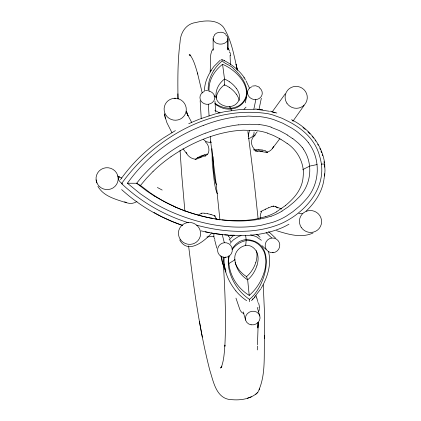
<?xml version="1.0" encoding="UTF-8"?>
<svg xmlns="http://www.w3.org/2000/svg" width="421" height="421" viewBox="0 0 421 421"><rect width="100%" height="100%" fill="white"/><g stroke="black" fill="none" stroke-linecap="round" stroke-linejoin="round"><path stroke-width="0.63" d="M216.12 97.835L216.131 97.119A31.228 23.26 0.9 0 1 224.514 79.037L222.567 64.281L223.041 64.492A46.147 34.375 0.9 0 1 225.545 65.697A53.672 39.979 0.9 0 1 226.445 66.176A43.731 32.575 0.9 0 1 230.724 68.786L231.829 69.591A59.835 44.568 0.9 0 1 234.939 72.08L235.402 72.486A46.247 34.448 0.9 0 1 237.954 74.975L238.37 75.427A61.466 45.784 0.9 0 1 241.154 78.79L242.186 80.243A40.437 30.123 0.9 0 1 243.943 83.226A45.094 33.591 0.9 0 1 245.469 86.894L245.78 87.889A31.754 23.65 0.9 0 1 246.296 90.373A36.443 27.144 0.9 0 1 246.448 91.983L246.359 94.846A20.182 15.03 0.9 0 1 245.996 96.541L245.169 98.677A26.549 19.776 0.9 0 1 244.369 100.156L244.075 100.624A23.518 17.519 0.9 0 1 241.622 103.592L239.307 105.429A14.04 10.462 0.9 0 1 237.576 106.371L235.592 107.155A20.534 15.298 0.9 0 1 233.555 107.76L232.892 107.913A17.687 13.172 0.9 0 1 230.887 108.255A21.108 15.724 0.9 0 1 214.91 103.192M224.356 85.447L224.514 79.037A29.281 21.808 0.9 0 1 229.634 81.858M229.719 107.339L229.729 106.624A13.246 9.862 0.9 0 1 216.131 97.119L213.968 95.867M224.425 84.805L224.425 84.779A29.281 21.808 0.9 0 1 229.55 87.579M249.5 301.71L249.442 299.378A57.093 52.378 -19.1 0 1 239.312 290.18C233.481 282.865 229.135 274.045 228.335 264.625M204.432 90.857C204.506 84.416 206.674 78.132 209.921 72.623M257.478 344.725L258.22 322.339M257.278 349.93L257.431 346.025M211.974 148.676L212.279 163.369L214.321 181.877A22.124 2.226 84.4 0 0 214.973 185.735A21.466 2.158 84.4 0 0 215.631 188.913L216.936 192.929A28.796 2.894 84.4 0 0 217.52 193.66M324.607 176.52L324.986 170.416L324.68 164.222M324.591 173.736L324.375 176.273M246.143 240.528L245.738 245.411A13.246 12.151 -19.1 0 0 234.892 259.836L228.861 263.525A49.778 45.668 -19.1 0 0 249.221 295.395L249.627 295.042A46.147 42.337 -19.1 0 0 251.758 293.042A53.672 49.241 -19.1 0 0 252.516 292.269A43.731 40.121 -19.1 0 0 256.026 288.185L256.899 286.98A59.835 54.893 -19.1 0 0 259.294 283.296L259.641 282.707A46.247 42.426 -19.1 0 0 261.499 279.149L261.788 278.513A61.466 56.393 -19.1 0 0 263.646 273.85L264.283 271.871A40.437 37.101 -19.1 0 0 265.235 267.888A45.094 41.374 -19.1 0 0 265.793 263.13L265.84 261.862A31.754 29.133 -19.1 0 0 265.709 258.757A36.443 33.433 -19.1 0 0 265.451 256.778L264.635 253.347A20.182 18.513 -19.1 0 0 263.851 251.379L262.499 248.979A26.549 24.36 -19.1 0 0 261.341 247.369L260.936 246.869A23.518 21.576 -19.1 0 0 257.794 243.822L255.068 242.107A14.04 12.883 -19.1 0 0 253.137 241.349L251.005 240.828A20.534 18.84 -19.1 0 0 248.864 240.549L248.185 240.507A17.687 16.224 -19.1 0 0 246.143 240.528A21.108 19.366 -19.1 0 0 232.039 249.821M246.28 276.797L246.338 276.481M324.265 177.283L323.981 179.309M323.907 179.814C322.097 192.055 314.913 202.748 306.12 211.147M245.275 102.829L246.748 95.762M248.201 136.33L249.453 130.289M253.852 109.139L255.842 99.577A7.42 6.699 10.9 0 0 262.051 94.772A7.42 6.699 10.9 0 0 259.125 87.573M258.973 109.602L261.33 98.256M228.966 255.789L228.529 257.947A33.306 30.554 -19.1 0 0 228.361 264.62M188.603 245.896C193.723 287.58 199.359 329.364 209.758 370.117C213.652 382.131 216.315 399.824 232.597 399.724C241.344 400.403 251.363 398.75 257.815 392.34C266.488 374.916 263.472 354.15 264.646 335.274L264.635 338.495L264.499 313.161L263.262 284.796M259.325 389.935L259.72 388.836M261.067 288.406C267.509 277.523 271.777 264.13 268.466 251.526M213.963 70.17C210.211 76.138 207.763 83.2 208.232 90.32M210.126 71.744L213.884 66.502L220.336 60.092M260.662 289.053L254.442 297.168M304.157 105.345L292.984 121.116M285.222 93.841L272.561 111.418M121.443 183.819C153.654 138.52 211.053 104.845 267.93 113.707A69.918 68.634 25.7 0 1 272.861 114.954L282.091 118.29L290.864 122.674A96.398 94.625 25.7 0 1 295.126 125.248C305.578 131.747 314.74 141.124 318.644 153.018A59.703 58.603 25.7 0 1 320.613 159.901C326.87 186.24 307.267 210.232 285.164 221.641A70.054 68.765 25.7 0 1 280.628 223.819C254.079 234.781 223.872 232.45 196.67 225.182M308.346 142.566A39.921 39.185 25.7 0 1 309.667 144.44C321.176 161.096 319.481 185.287 305.504 199.975A80.369 78.89 25.7 0 1 298.831 206.753L292.827 211.731L286.227 216.173A69.702 68.423 25.7 0 1 272.545 222.377L261.704 225.151A112.023 109.96 25.7 0 1 249.448 226.756C222.709 228.724 195.891 222.472 171.436 211.91A158.296 155.386 25.7 0 1 151.434 201.359L140.404 193.849L127.4 183.235L130.894 178.546A165.221 162.185 25.7 0 1 150.907 156.975M120.49 179.62C130.142 166.148 141.719 154.023 154.933 144.008M279.776 138.772L272.387 148.497M255.921 150.555C250.979 149.392 255.842 150.055 253.968 148.65C251.005 145.456 250.532 140.119 253.421 136.73L257.231 131.747M229.087 239.881L233.939 235.086M228.682 236.444L229.271 235.713M230.192 243.359L231.34 241.975A23.865 21.871 -19.9 0 1 233.56 239.744L238.36 236.618A21.676 19.919 -19.3 0 1 241.059 235.613M253.421 136.73L255.352 134.93M246.027 107.123L244.027 109.192M140.493 185.629L140.009 185.866M255.184 296.8L251.474 300.657M252.253 299.463L252.995 298.71M214.447 34.796C217.189 31.586 222.625 31.328 225.756 34.09M153.028 171.473L146.524 178.257L140.472 185.445L136.641 183.256L127.4 183.235M249.442 299.378C266.361 286.206 278.239 241.038 246.09 239.57A18.803 17.25 -19.1 0 0 240.786 240.965L239.938 241.365A13.625 12.498 -19.1 0 0 238.66 242.08L235.728 244.412L233.292 247.195A25.991 23.844 -19.1 0 0 232.129 248.879M255.768 394.324L257.815 392.34M210.995 233.844C203.627 241.743 187.866 254.505 179.704 239.959M258.189 311.903L259.052 310.687L259.294 309.23A54.735 24.823 -2.7 0 0 259.231 307.988L259.12 307.162M150.923 156.991C166.306 143.314 184.387 132.799 203.517 125.305M203.059 155.728L203.385 155.444M213.405 48.878L211.768 50.978L210.9 53.962A56.988 40.7 -11.5 0 0 210.663 55.625L210.179 72.496M221.588 367.18L220.53 368.054L221.893 366.149L221.267 367.375C224.025 360.297 224.256 352.582 224.925 345.109L224.846 346.225C226.261 319.265 225.046 292.253 223.467 265.33M285.549 205.511L276.365 211.905M155.375 143.672L162.622 138.493M170.952 156.691C189.371 144.077 210.268 134.557 232.455 131.215A104.171 102.077 23.3 0 1 243.449 130.2L255.663 130.589M163.085 138.188L175.389 130.61M202.712 155.991L202.343 156.233A7.915 7.352 8.5 0 1 200.154 157.144L198.37 157.438M281.991 211.058L287.985 207.037L293.516 202.48A78.085 76.875 31.6 0 0 297.442 198.68C311.13 186.35 313.903 164.274 303.362 149.102M197.533 157.812L197.959 157.57M288.974 224.198L286.506 225.567A73.328 71.928 26.6 0 1 281.749 227.856C259.562 237.191 234.497 237.097 211.131 232.981M265.435 209.205L268.693 207.737M188.745 123.727L192.471 122.037M193.007 121.811L199.501 119.138M201.133 156.028L204.217 154.902M205.443 155.528C210.389 154.602 209.826 144.987 205.211 141.756M202.269 156.796L195.797 159.401M204.674 155.838L203.269 156.401M205.722 133.041C187.403 140.219 170.079 150.265 155.317 163.332A158.222 155.049 24.2 0 0 136.651 183.261L146.766 191.039L154.733 196.339M312.992 233.002C301.315 238.46 288.064 234.271 276.529 230.687M200.043 118.922L215.094 113.98M247.348 398.271L251.379 396.793M271.071 216.152L265.514 217.852L258.336 219.409A106.513 104.918 27.6 0 1 248.274 220.604C237.112 221.593 225.867 220.709 214.842 218.852M271.682 206.574L272.045 206.458M265.583 216.647L256.126 219.025A109.192 107.366 26.5 0 1 231.234 220.515M252.474 86.068L255.705 85.747L259.32 87.142M215.663 113.823L223.683 111.902M317.097 164.548L309.703 166.111L303.199 169.363C301.862 158.864 295.895 149.313 287.164 143.393M205.395 90.604L207.579 90.389M224.261 111.786L240.065 109.502L255.079 109.26M214.894 216.305L215.263 216.036L214.463 215.62L216.847 219.562M261.215 211.742L260.694 211.705L261.825 210.958L260.378 214.41L260.183 218.394M216.926 105.245L219.883 107.018L223.235 108.344A13.625 10.146 0.9 0 0 224.64 108.686L225.556 108.844A18.803 14.004 0.9 0 0 231.034 109.007C239.475 108.518 247.238 101.019 247.053 92.404C246.617 83.142 240.596 75.191 234.018 69.133C231.276 64.881 222.777 63.782 221.572 59.487M236.423 116.943L248.327 116.101L260.262 116.675A68.891 67.623 25.7 0 1 273.687 119.59L282.823 123.242L291.469 127.947A80.016 78.548 25.7 0 1 297.521 132.031L303.515 137.13A46.215 45.363 25.7 0 1 308.351 142.561M238.512 124.884L249.642 124.248L259.02 124.748M206.911 236.965L213.163 236.36A49.962 8.104 -6.6 0 1 213.942 236.292M302.362 213.326L298.831 213.336M262.63 151.113L261.42 151.123A7.915 7.346 9.6 0 1 259.047 150.634L258.62 150.481M174.115 98.251L175.673 98.214M234.229 235.276L230.408 235.15M231.229 220.609L221.851 219.846M227.866 235.007L224.688 234.771M204.374 213.205L203.917 213.168A9.309 1.595 11.9 0 0 201.717 213.21A12.125 12.056 10.8 0 0 198.233 215.352M258.557 149.55L262.036 150.023M256.968 109.386L269.514 111.297M266.53 152.434L259.273 151.181M255.21 108.997L262.767 109.728M222.788 234.592L215.052 233.623M219.783 219.641C204.564 217.468 189.645 213.231 175.546 207.1M250.584 234.839L256.247 236.607L261.378 240.286M258.199 150.986L256.615 150.692M205.285 231.845L213.242 233.366M213.047 218.541C199.57 215.999 186.377 211.916 173.815 206.411M209.174 232.629L201.101 230.871M207.785 213.736L211.1 214.557M271.798 111.865L275.092 112.833M270.271 111.149L276.86 113.065M216.647 184.63L215.962 183.661A15.098 1.521 84.4 0 1 215.536 182.293L214.905 179.393A12.919 1.3 84.4 0 1 214.41 176.373L214.042 173.557A15.019 1.51 84.4 0 1 213.231 164.516A14.74 1.484 84.4 0 1 213.094 160.012L213.142 157.733A21.582 2.168 84.4 0 1 213.2 156.744M126.321 202.764C116.085 199.359 103.577 196.533 97.898 186.303M243.933 313.608L241.933 312.577L240.528 310.872A56.988 25.844 -2.7 0 1 239.981 309.882L235.955 298.131M188.445 222.756C163.643 215.031 140.661 201.633 121.774 183.788M271.066 127.31L279.36 130.578L287.301 134.857M267.556 133.189L273.45 135.473L280.996 139.362M182.735 225.503C160.19 217.883 139.267 205.59 121.637 189.597M281.775 208.974L275.534 206.685M181.935 225.24L171.915 221.362L162.622 217.089M265.267 150.939L265.662 151.097A9.309 1.858 11.8 0 1 267.398 152.086M220.057 112.944L218.888 112.46M121.858 178.088L118.833 176.683M224.325 60.656C232.566 64.792 239.796 70.939 244.969 78.595M221.941 59.472L224.588 60.787M160.217 215.873L162.138 216.852M190.35 55.361L189.14 54.741L190.802 55.846L189.95 54.809C194.134 60.429 195.681 67.465 197.765 74.033L197.465 72.991L202.191 92.867M159.738 215.62L156.891 214.094M157.386 187.492L162.164 190.055M154.018 212.479L156.417 213.836M291.553 119.685C308.835 128.379 322.575 144.708 324.775 164.353M140.488 185.456L150.144 192.807L157.754 197.817M118.233 176.415L119.396 177.141L117.522 175.967M122.685 183.961C120.406 182.54 118.112 180.335 118.148 177.462A11.093 10.93 10.6 0 0 105.86 167.769A11.093 10.93 10.6 0 0 96.104 179.83L96.667 182.388M214.836 110.197L216.252 111.097A23.865 17.745 1.3 0 0 218.873 112.481M229.624 81.869L229.977 82.116A36.922 27.502 0.9 0 1 232.271 83.932A34.012 25.334 0.9 0 1 236.376 88.452M229.54 87.584L229.887 87.831A36.922 27.502 0.9 0 1 232.187 89.652A34.012 25.334 0.9 0 1 236.292 94.172M292.832 138.562L298.147 143.008A39.442 38.637 22.2 0 1 302.283 147.566M227.472 47.72L228.635 49.004L229.471 51.157M302.941 127.542L305.257 129.421M258.389 235.734L260.062 237.255M268.603 231.545L275.492 238.06M266.13 232.655L271.803 238.023A7.399 7.257 -57.3 0 0 265.183 246.127A7.436 7.32 -53.2 0 0 273.118 252.711A7.42 7.32 -59 0 0 279.765 244.638A7.42 7.32 -59 0 0 271.808 238.033M272.666 252.279L273.118 252.711M261.978 245.622L266.009 249.437M307.94 131.826L310.077 133.967M312.114 136.22L313.656 138.099M235.876 290.885C229.313 282.765 224.598 272.771 224.088 262.236A34.932 32.054 -20 0 1 224.214 257.41M183.009 148.797L186.277 153.091M243.796 77.575L244.143 78.043M230.887 108.255L229.729 106.624A11.099 8.267 0.9 0 0 230.987 106.408L231.403 106.313A12.809 9.541 0.9 0 0 233.108 105.787L233.923 105.445A8.857 6.599 0.9 0 0 235.339 104.634L236.465 103.698A15.424 11.488 0.9 0 0 238.828 100.287L239.207 99.277A12.662 9.43 0.9 0 0 239.433 98.214L239.496 96.414A22.86 17.029 0.9 0 0 239.396 95.404A20.145 15.003 0.9 0 0 238.981 93.541A27.07 20.161 0.9 0 0 236.402 88.442M244.817 78.99L245.459 79.943M315.108 140.051L315.787 141.056M246.075 80.916L249.453 88.057M191.787 122.6L187.229 114.007L188.04 115.854L186.556 111.665L186.971 113.57L186.45 111.139M171.968 132.736L166.958 122.848L164.958 116.464M97.03 183.056L96.777 182.609M186.898 153.797L186.492 153.034M317.744 144.245L318.239 145.161M246.501 276.492L247.664 279.833L249.221 295.395M225.824 272.034L222.904 264.309L221.488 256.4M319.839 148.434L320.455 149.865M186.319 152.639L186.161 152.239M223.835 266.688L221.878 260.857L220.909 255.894M225.698 270.414L225.919 271.013M245.596 245.006L245.738 245.411A11.099 10.178 -19.1 0 1 247.016 245.396L247.443 245.422A12.809 11.751 -19.1 0 1 249.243 245.69L250.121 245.922A8.857 8.125 -19.1 0 1 251.705 246.59L253.042 247.48A15.424 14.151 -19.1 0 1 256.215 251.079L256.847 252.216A12.662 11.614 -19.1 0 1 257.336 253.453L257.852 255.605A22.86 20.976 -19.1 0 1 258.01 256.847A20.145 18.482 -19.1 0 1 258.084 259.189A27.07 24.834 -19.1 0 1 256.863 265.898M234.686 259.231L234.892 259.836A31.228 28.649 -19.1 0 0 247.664 279.833A29.281 26.86 -19.1 0 0 251.942 275.313L252.211 274.934A36.922 33.869 -19.1 0 0 253.984 272.24A34.012 31.201 -19.1 0 0 256.836 265.893M225.488 269.808L223.819 263.567L223.172 256.899M255.968 295.531L256.547 297.358M258.641 303.067L259.546 307.156M256.61 297.563L256.984 298.784M257.042 298.989L257.347 300.01M257.252 307.409L259.82 316.003M243.191 311.903L245.632 320.081M257.463 300.415L257.699 301.231M257.873 301.841L258.041 302.457M256.352 250.658L256.736 252.384A22.86 20.976 -19.1 0 1 256.894 253.626A20.145 18.482 -19.1 0 1 256.968 255.968A27.07 24.834 -19.1 0 1 255.747 262.678M229.256 237.165L229.524 238.212M229.977 239.949L230.445 241.765M222.162 234.334L224.325 242.701A7.399 7.336 -26 0 1 232.303 249.364A7.436 7.362 -36.6 0 1 225.545 257.399A7.42 7.367 -40.9 0 1 217.578 250.732A7.42 7.367 -40.9 0 1 224.325 242.712M225.424 256.936L225.545 257.394M214.715 240.117L216.778 248.08M164.816 115.77L164.395 113.844L165.374 118.364M237.276 69.902L236.076 64.35L237.323 70.133M237.297 69.865C233.96 55.361 231.508 39.9 223.425 27.154C216.862 19.287 204.68 20.329 195.665 22.55C185.945 23.808 180.388 32.838 180.062 42.089C177.588 60.866 177.741 79.869 177.994 98.772M323.965 161.601L324.149 162.601M199.422 321.381L202.322 337.158M210.716 141.972L216.231 184.403L219.93 220.02M247.858 131.436L253.842 178.83L258.084 218.52M184.887 211.221L181.614 173.515L180.051 150.223M230.213 52.757L230.487 55.672M230.076 55.361L230.408 64.56M214.978 101.251L215.636 112.07M209.069 115.886L208.358 104.255A7.399 6.662 -0.9 0 0 214.71 96.788A7.436 6.694 2.5 0 0 208.969 91.11M210.332 136.657L210.679 142.366A2.779 0.279 84.5 0 1 210.447 142.535M200.149 100.708L201.233 118.48M324.638 167.142L324.486 164.611A3.71 0.6 -6.5 0 0 321.397 164.122M177.899 93.836L177.999 98.972M227.903 49.783L227.893 38.727L227.903 49.862M213.126 38.537L213.147 50.231M214.894 239.433A7.404 7.246 -26.5 0 1 214.136 233.466M228.566 235.523A7.41 7.294 -30.2 0 1 228.503 236.37M225.777 34.801A7.394 5.51 0.9 0 1 225.951 42.395A7.394 5.51 0.9 0 1 215.773 42.831A7.394 5.51 0.9 0 1 214.605 35.275M303.231 169.363A45.826 45.047 21.1 0 1 303.073 177.588C302.357 185.519 298.331 192.75 292.953 198.486A73.575 72.259 23.8 0 1 285.501 205.453M303.362 169.863A3.71 0.61 -6.3 0 1 303.146 169.368M203.548 125.379A141.067 138.472 25.7 0 1 236.407 116.849M302.341 147.524A32.085 31.643 13.7 0 1 303.436 149.055M287.185 135.046A73.864 71.912 24.6 0 1 292.711 138.725M259.041 124.537A61.813 60.871 22.7 0 1 271.135 127.079M205.769 133.157A133.083 130.289 21.9 0 1 238.502 124.821M173.889 206.237A151.281 148.75 27.4 0 1 154.823 196.191M282.044 211.147A61.903 61.003 27.8 0 1 271.108 216.262M292.211 120.438A100.993 99.224 26.8 0 1 293.19 121.006M321.018 151.307A61.487 60.271 28.5 0 1 321.549 152.76M322.197 154.702A61.487 60.271 28.5 0 1 322.497 155.681M280.933 139.467A70.907 69.349 25 0 1 287.101 143.477M255.668 130.499A58.987 57.987 24.2 0 1 267.593 133.078M153.039 171.489A143.524 140.672 23 0 1 170.984 156.733M175.589 207.016A143.329 140.835 26.6 0 1 157.796 197.749M276.402 211.968A58.903 57.961 27.2 0 1 265.604 216.699M118.133 177.462A11.093 10.93 10.5 0 1 108.376 189.524A11.093 10.93 10.5 0 1 96.099 179.83M136.988 201.464A11.156 11.004 0.8 0 1 124.632 201.764M235.092 262.483A31.228 28.649 -19.1 0 0 246.548 276.608A29.281 26.86 -19.1 0 0 250.827 272.092L251.09 271.708A36.922 33.869 -19.1 0 0 252.868 269.019A34.012 31.201 -19.1 0 0 255.721 262.672M256.5 234.313A23.434 21.508 -18.2 0 1 258.394 235.728M245.522 235.239A3.705 0.363 84 0 1 246.096 239.586M246.622 300.683A61.303 56.251 -20 0 1 235.834 290.916M228.861 263.525A21.108 19.366 -19.1 0 1 229.166 256.268M211.474 142.272A7.41 6.531 2 0 1 210.684 142.398M210.668 142.277A7.404 6.41 1.4 0 1 203.548 139.451M210.974 141.167A4.589 4.094 5.9 0 1 210.763 141.214M208.363 104.292A7.42 6.747 2.7 0 1 200.238 99.403A7.42 6.747 2.7 0 1 204.311 91.431M254.073 131.947A7.404 6.373 7.2 0 1 248.579 138.504M247.569 93.551A7.436 6.652 9.9 0 1 251.916 86.737M255.842 99.582A7.399 6.578 12.8 0 1 247.59 93.551M216.12 97.961A31.228 23.26 0.9 0 1 224.425 84.758M236.313 94.162A27.07 20.161 0.9 0 1 238.896 99.256A20.145 15.003 0.9 0 1 239.207 100.493M231.034 109.002A3.705 0.358 84.7 0 1 231.255 110.528M213.942 70.16A57.093 42.526 0.9 0 1 221.978 61.098M210.516 71.533A61.303 45.705 1.4 0 1 211.231 70.481M216.962 105.213A25.991 19.361 0.9 0 1 215.073 103.829M209.037 91.183A49.778 37.08 0.9 0 1 222.567 64.281M254.652 149.408A17.682 4.478 11.6 0 1 258.468 149.481M262.051 149.981A5.373 1.2 11 0 1 265.356 150.934M267.435 152.092A2.458 0.458 13.3 0 1 266.946 152.449A3.094 0.547 12.7 0 1 266.504 152.418M273.587 146.397A12.125 10.72 22.4 0 1 267.435 152.128M256.447 150.702A6.657 0.926 9.3 0 1 255.826 150.581M258.483 151.676A27.907 0.931 10.2 0 1 255.247 151.081M262.262 210.8A17.682 0.958 -24.2 0 1 265.73 209.121M268.656 207.8A5.373 0.463 -23.8 0 1 271.487 206.685M272.04 206.464A9.309 1.005 -24.7 0 1 273.603 206.132M273.65 206.106A2.458 0.295 -26.2 0 1 273.418 206.511M273.639 206.143A12.125 11.741 -71.8 0 1 277.844 207.948M204.348 154.802A17.682 3.373 -25.3 0 1 207.464 154.049M197.849 157.586A5.373 0.874 -24.4 0 1 201.159 155.965M197.481 157.822A9.309 1.274 -24.9 0 0 195.444 159.18A2.458 0.289 -26.2 0 0 195.486 159.485A3.094 0.347 -25.6 0 0 195.839 159.375M195.433 159.233A12.125 11.035 -10.9 0 1 186.845 153.828M205.511 155.549A6.657 0.568 -21.9 0 1 204.885 155.802M204.864 156.438A27.907 0.605 -21.5 0 1 205.359 156.244M210.926 214.552A17.682 2.063 12 0 1 214.226 215.599M211.752 217.946A6.583 6.557 -43.7 0 1 212.321 218.657M204.49 213.252A5.373 0.789 11.2 0 1 207.758 213.773M201.622 213.636A2.458 0.463 13.3 0 1 201.664 213.2M229.671 52.115A54.735 39.095 -11.5 0 1 229.777 52.757M258.189 322.233L257.826 327.996L258.189 322.265M251.09 324.791A7.394 6.783 -19.1 0 0 259.736 315.682A7.394 6.783 -19.1 0 0 247.353 313.65A7.394 6.783 -19.1 0 0 251.09 324.791M286.875 103.15A11.13 10.925 25.7 0 0 306.062 102.498A11.13 10.925 25.7 0 0 295.658 86.384A11.13 10.925 25.7 0 0 286.875 103.15M301.199 227.308A11.13 10.925 25.7 0 0 320.386 226.619A11.13 10.925 25.7 0 0 309.951 210.526A11.13 10.925 25.7 0 0 301.199 227.308M165.885 115.091A11.13 10.925 25.7 0 0 185.077 114.401A11.13 10.925 25.7 0 0 174.636 98.309A11.13 10.925 25.7 0 0 165.885 115.091M180.188 239.207A11.13 10.925 25.7 0 0 199.38 238.56A11.13 10.925 25.7 0 0 188.976 222.446A11.13 10.925 25.7 0 0 180.188 239.207"/></g></svg>
